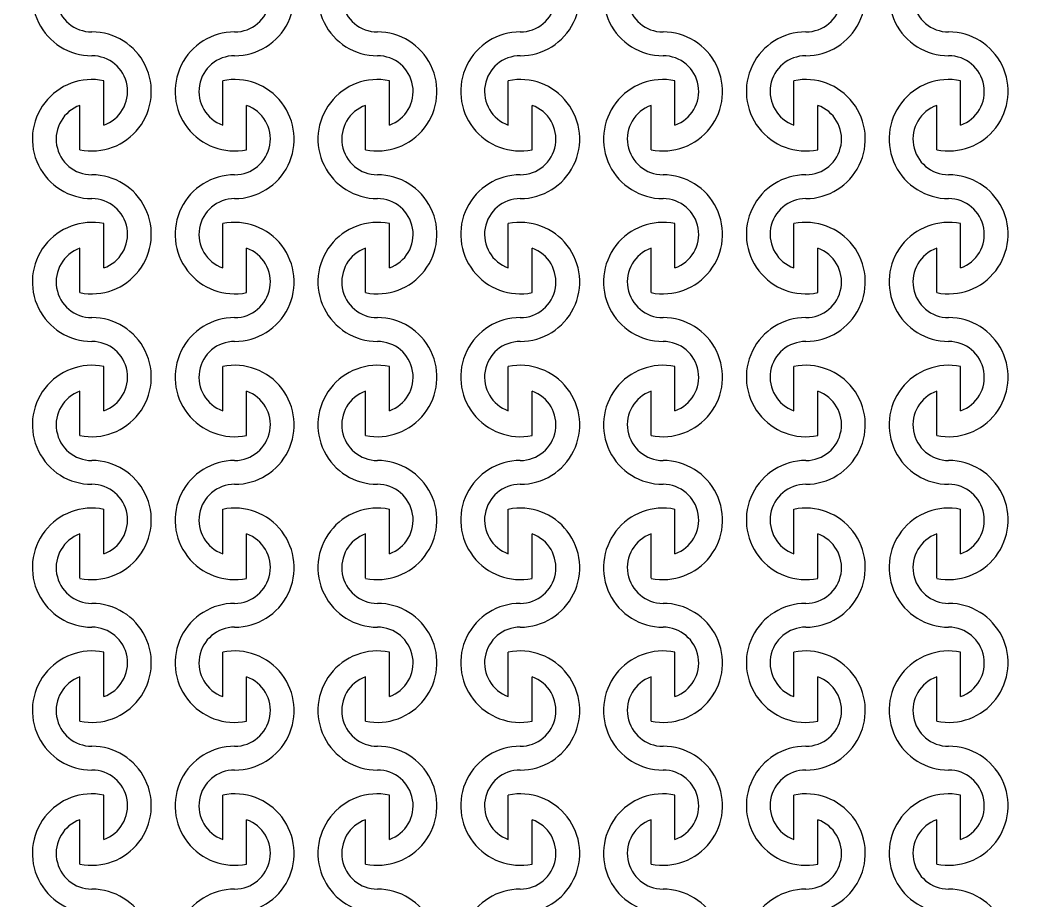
# Model space of a CAD drawing. Header units: millimetres. Extents: x 45556 to 173556, y 25313 to 153313.
# Drawn here: x 133404 to 135505, y 71563 to 73413 of the extents above; entities that cross this region are included whole.
import ezdxf

# ---------------------------------------------------------------- set-up
doc = ezdxf.new("R2010")
doc.units = ezdxf.units.MM
doc.layers.add('CLEAR', color=140, linetype='Continuous')

msp = doc.modelspace()

# ---------------------------------------------------------------- linework, layer by layer
for radius in [25000, 15000]:
    msp.add_circle((127056.2, 75313.2), radius)
at = {"layer": 'CLEAR'}
for p, q in [((133579.8, 73192.5), (133579.8, 73285.7)), ((133579.8, 73192.5), (133579.8, 73285.7)), ((133579.8, 73192.5), (133579.8, 73285.7)), ((133579.8, 73192.5), (133579.8, 73285.7)), ((133829.8, 73192.5), (133829.8, 73285.7)), ((133829.8, 73192.5), (133829.8, 73285.7)), ((133829.8, 73192.5), (133829.8, 73285.7)), ((133829.8, 73192.5), (133829.8, 73285.7)), ((134179.8, 73192.5), (134179.8, 73285.7)), ((134179.8, 73192.5), (134179.8, 73285.7)), ((134179.8, 73192.5), (134179.8, 73285.7)), ((134179.8, 73192.5), (134179.8, 73285.7)), ((134429.8, 73192.5), (134429.8, 73285.7)), ((134429.8, 73192.5), (134429.8, 73285.7)), ((134429.8, 73192.5), (134429.8, 73285.7)), ((134429.8, 73192.5), (134429.8, 73285.7)), ((134779.8, 73192.5), (134779.8, 73285.7)), ((134779.8, 73192.5), (134779.8, 73285.7)), ((134779.8, 73192.5), (134779.8, 73285.7)), ((134779.8, 73192.5), (134779.8, 73285.7)), ((135029.8, 73192.5), (135029.8, 73285.7)), ((135029.8, 73192.5), (135029.8, 73285.7)), ((135029.8, 73192.5), (135029.8, 73285.7)), ((135029.8, 73192.5), (135029.8, 73285.7)), ((135379.8, 73192.5), (135379.8, 73285.7)), ((135379.8, 73192.5), (135379.8, 73285.7)), ((135379.8, 73192.5), (135379.8, 73285.7)), ((135379.8, 73192.5), (135379.8, 73285.7)), ((133529.8, 73140.8), (133529.8, 73233.9)), ((133529.8, 73140.8), (133529.8, 73233.9)), ((133529.8, 73140.8), (133529.8, 73233.9)), ((133529.8, 73140.8), (133529.8, 73233.9)), ((133879.8, 73140.8), (133879.8, 73233.9)), ((133879.8, 73140.8), (133879.8, 73233.9)), ((133879.8, 73140.8), (133879.8, 73233.9)), ((133879.8, 73140.8), (133879.8, 73233.9)), ((134129.8, 73140.8), (134129.8, 73233.9)), ((134129.8, 73140.8), (134129.8, 73233.9)), ((134129.8, 73140.8), (134129.8, 73233.9)), ((134129.8, 73140.8), (134129.8, 73233.9)), ((134479.8, 73140.8), (134479.8, 73233.9)), ((134479.8, 73140.8), (134479.8, 73233.9)), ((134479.8, 73140.8), (134479.8, 73233.9)), ((134479.8, 73140.8), (134479.8, 73233.9)), ((134729.8, 73140.8), (134729.8, 73233.9)), ((134729.8, 73140.8), (134729.8, 73233.9)), ((134729.8, 73140.8), (134729.8, 73233.9)), ((134729.8, 73140.8), (134729.8, 73233.9)), ((135079.8, 73140.8), (135079.8, 73233.9)), ((135079.8, 73140.8), (135079.8, 73233.9)), ((135079.8, 73140.8), (135079.8, 73233.9)), ((135079.8, 73140.8), (135079.8, 73233.9)), ((135329.8, 73140.8), (135329.8, 73233.9)), ((135329.8, 73140.8), (135329.8, 73233.9)), ((135329.8, 73140.8), (135329.8, 73233.9)), ((135329.8, 73140.8), (135329.8, 73233.9)), ((133579.8, 72892.5), (133579.8, 72985.7)), ((133579.8, 72892.5), (133579.8, 72985.7)), ((133579.8, 72892.5), (133579.8, 72985.7)), ((133579.8, 72892.5), (133579.8, 72985.7)), ((133829.8, 72892.5), (133829.8, 72985.7)), ((133829.8, 72892.5), (133829.8, 72985.7)), ((133829.8, 72892.5), (133829.8, 72985.7)), ((133829.8, 72892.5), (133829.8, 72985.7)), ((134179.8, 72892.5), (134179.8, 72985.7)), ((134179.8, 72892.5), (134179.8, 72985.7)), ((134179.8, 72892.5), (134179.8, 72985.7)), ((134179.8, 72892.5), (134179.8, 72985.7)), ((134429.8, 72892.5), (134429.8, 72985.7)), ((134429.8, 72892.5), (134429.8, 72985.7)), ((134429.8, 72892.5), (134429.8, 72985.7)), ((134429.8, 72892.5), (134429.8, 72985.7)), ((134779.8, 72892.5), (134779.8, 72985.7)), ((134779.8, 72892.5), (134779.8, 72985.7)), ((134779.8, 72892.5), (134779.8, 72985.7)), ((134779.8, 72892.5), (134779.8, 72985.7)), ((135029.8, 72892.5), (135029.8, 72985.7)), ((135029.8, 72892.5), (135029.8, 72985.7)), ((135029.8, 72892.5), (135029.8, 72985.7)), ((135029.8, 72892.5), (135029.8, 72985.7)), ((135379.8, 72892.5), (135379.8, 72985.7)), ((135379.8, 72892.5), (135379.8, 72985.7)), ((135379.8, 72892.5), (135379.8, 72985.7)), ((135379.8, 72892.5), (135379.8, 72985.7)), ((133529.8, 72840.8), (133529.8, 72933.9)), ((133529.8, 72840.8), (133529.8, 72933.9)), ((133529.8, 72840.8), (133529.8, 72933.9)), ((133529.8, 72840.8), (133529.8, 72933.9)), ((133879.8, 72840.8), (133879.8, 72933.9)), ((133879.8, 72840.8), (133879.8, 72933.9)), ((133879.8, 72840.8), (133879.8, 72933.9)), ((133879.8, 72840.8), (133879.8, 72933.9)), ((134129.8, 72840.8), (134129.8, 72933.9)), ((134129.8, 72840.8), (134129.8, 72933.9)), ((134129.8, 72840.8), (134129.8, 72933.9)), ((134129.8, 72840.8), (134129.8, 72933.9)), ((134479.8, 72840.8), (134479.8, 72933.9)), ((134479.8, 72840.8), (134479.8, 72933.9)), ((134479.8, 72840.8), (134479.8, 72933.9)), ((134479.8, 72840.8), (134479.8, 72933.9)), ((134729.8, 72840.8), (134729.8, 72933.9)), ((134729.8, 72840.8), (134729.8, 72933.9)), ((134729.8, 72840.8), (134729.8, 72933.9)), ((134729.8, 72840.8), (134729.8, 72933.9)), ((135079.8, 72840.8), (135079.8, 72933.9)), ((135079.8, 72840.8), (135079.8, 72933.9)), ((135079.8, 72840.8), (135079.8, 72933.9)), ((135079.8, 72840.8), (135079.8, 72933.9)), ((135329.8, 72840.8), (135329.8, 72933.9)), ((135329.8, 72840.8), (135329.8, 72933.9)), ((135329.8, 72840.8), (135329.8, 72933.9)), ((135329.8, 72840.8), (135329.8, 72933.9)), ((133579.8, 72592.5), (133579.8, 72685.7)), ((133579.8, 72592.5), (133579.8, 72685.7)), ((133579.8, 72592.5), (133579.8, 72685.7)), ((133579.8, 72592.5), (133579.8, 72685.7)), ((133829.8, 72592.5), (133829.8, 72685.7)), ((133829.8, 72592.5), (133829.8, 72685.7)), ((133829.8, 72592.5), (133829.8, 72685.7)), ((133829.8, 72592.5), (133829.8, 72685.7)), ((134179.8, 72592.5), (134179.8, 72685.7)), ((134179.8, 72592.5), (134179.8, 72685.7)), ((134179.8, 72592.5), (134179.8, 72685.7)), ((134179.8, 72592.5), (134179.8, 72685.7)), ((134429.8, 72592.5), (134429.8, 72685.7)), ((134429.8, 72592.5), (134429.8, 72685.7)), ((134429.8, 72592.5), (134429.8, 72685.7)), ((134429.8, 72592.5), (134429.8, 72685.7)), ((134779.8, 72592.5), (134779.8, 72685.7)), ((134779.8, 72592.5), (134779.8, 72685.7)), ((134779.8, 72592.5), (134779.8, 72685.7)), ((134779.8, 72592.5), (134779.8, 72685.7)), ((135029.8, 72592.5), (135029.8, 72685.7)), ((135029.8, 72592.5), (135029.8, 72685.7)), ((135029.8, 72592.5), (135029.8, 72685.7)), ((135029.8, 72592.5), (135029.8, 72685.7)), ((135379.8, 72592.5), (135379.8, 72685.7)), ((135379.8, 72592.5), (135379.8, 72685.7)), ((135379.8, 72592.5), (135379.8, 72685.7)), ((135379.8, 72592.5), (135379.8, 72685.7)), ((133529.8, 72540.8), (133529.8, 72633.9)), ((133529.8, 72540.8), (133529.8, 72633.9)), ((133529.8, 72540.8), (133529.8, 72633.9)), ((133529.8, 72540.8), (133529.8, 72633.9)), ((133879.8, 72540.8), (133879.8, 72633.9)), ((133879.8, 72540.8), (133879.8, 72633.9)), ((133879.8, 72540.8), (133879.8, 72633.9)), ((133879.8, 72540.8), (133879.8, 72633.9)), ((134129.8, 72540.8), (134129.8, 72633.9)), ((134129.8, 72540.8), (134129.8, 72633.9)), ((134129.8, 72540.8), (134129.8, 72633.9)), ((134129.8, 72540.8), (134129.8, 72633.9)), ((134479.8, 72540.8), (134479.8, 72633.9)), ((134479.8, 72540.8), (134479.8, 72633.9)), ((134479.8, 72540.8), (134479.8, 72633.9)), ((134479.8, 72540.8), (134479.8, 72633.9)), ((134729.8, 72540.8), (134729.8, 72633.9)), ((134729.8, 72540.8), (134729.8, 72633.9)), ((134729.8, 72540.8), (134729.8, 72633.9)), ((134729.8, 72540.8), (134729.8, 72633.9)), ((135079.8, 72540.8), (135079.8, 72633.9)), ((135079.8, 72540.8), (135079.8, 72633.9)), ((135079.8, 72540.8), (135079.8, 72633.9)), ((135079.8, 72540.8), (135079.8, 72633.9)), ((135329.8, 72540.8), (135329.8, 72633.9)), ((135329.8, 72540.8), (135329.8, 72633.9)), ((135329.8, 72540.8), (135329.8, 72633.9)), ((135329.8, 72540.8), (135329.8, 72633.9)), ((133579.8, 72292.5), (133579.8, 72385.7)), ((133579.8, 72292.5), (133579.8, 72385.7)), ((133579.8, 72292.5), (133579.8, 72385.7)), ((133579.8, 72292.5), (133579.8, 72385.7)), ((133829.8, 72292.5), (133829.8, 72385.7)), ((133829.8, 72292.5), (133829.8, 72385.7)), ((133829.8, 72292.5), (133829.8, 72385.7)), ((133829.8, 72292.5), (133829.8, 72385.7)), ((134179.8, 72292.5), (134179.8, 72385.7)), ((134179.8, 72292.5), (134179.8, 72385.7)), ((134179.8, 72292.5), (134179.8, 72385.7)), ((134179.8, 72292.5), (134179.8, 72385.7)), ((134429.8, 72292.5), (134429.8, 72385.7)), ((134429.8, 72292.5), (134429.8, 72385.7)), ((134429.8, 72292.5), (134429.8, 72385.7)), ((134429.8, 72292.5), (134429.8, 72385.7)), ((134779.8, 72292.5), (134779.8, 72385.7)), ((134779.8, 72292.5), (134779.8, 72385.7)), ((134779.8, 72292.5), (134779.8, 72385.7)), ((134779.8, 72292.5), (134779.8, 72385.7)), ((135029.8, 72292.5), (135029.8, 72385.7)), ((135029.8, 72292.5), (135029.8, 72385.7)), ((135029.8, 72292.5), (135029.8, 72385.7)), ((135029.8, 72292.5), (135029.8, 72385.7)), ((135379.8, 72292.5), (135379.8, 72385.7)), ((135379.8, 72292.5), (135379.8, 72385.7)), ((135379.8, 72292.5), (135379.8, 72385.7)), ((135379.8, 72292.5), (135379.8, 72385.7)), ((133529.8, 72240.8), (133529.8, 72333.9)), ((133529.8, 72240.8), (133529.8, 72333.9)), ((133529.8, 72240.8), (133529.8, 72333.9)), ((133529.8, 72240.8), (133529.8, 72333.9)), ((133879.8, 72240.8), (133879.8, 72333.9)), ((133879.8, 72240.8), (133879.8, 72333.9)), ((133879.8, 72240.8), (133879.8, 72333.9)), ((133879.8, 72240.8), (133879.8, 72333.9)), ((134129.8, 72240.8), (134129.8, 72333.9)), ((134129.8, 72240.8), (134129.8, 72333.9)), ((134129.8, 72240.8), (134129.8, 72333.9)), ((134129.8, 72240.8), (134129.8, 72333.9)), ((134479.8, 72240.8), (134479.8, 72333.9)), ((134479.8, 72240.8), (134479.8, 72333.9)), ((134479.8, 72240.8), (134479.8, 72333.9)), ((134479.8, 72240.8), (134479.8, 72333.9)), ((134729.8, 72240.8), (134729.8, 72333.9)), ((134729.8, 72240.8), (134729.8, 72333.9)), ((134729.8, 72240.8), (134729.8, 72333.9)), ((134729.8, 72240.8), (134729.8, 72333.9)), ((135079.8, 72240.8), (135079.8, 72333.9)), ((135079.8, 72240.8), (135079.8, 72333.9)), ((135079.8, 72240.8), (135079.8, 72333.9)), ((135079.8, 72240.8), (135079.8, 72333.9)), ((135329.8, 72240.8), (135329.8, 72333.9)), ((135329.8, 72240.8), (135329.8, 72333.9)), ((135329.8, 72240.8), (135329.8, 72333.9)), ((135329.8, 72240.8), (135329.8, 72333.9)), ((133579.8, 71992.5), (133579.8, 72085.7)), ((133579.8, 71992.5), (133579.8, 72085.7)), ((133579.8, 71992.5), (133579.8, 72085.7)), ((133579.8, 71992.5), (133579.8, 72085.7)), ((133829.8, 71992.5), (133829.8, 72085.7)), ((133829.8, 71992.5), (133829.8, 72085.7)), ((133829.8, 71992.5), (133829.8, 72085.7)), ((133829.8, 71992.5), (133829.8, 72085.7)), ((134179.8, 71992.5), (134179.8, 72085.7)), ((134179.8, 71992.5), (134179.8, 72085.7)), ((134179.8, 71992.5), (134179.8, 72085.7)), ((134179.8, 71992.5), (134179.8, 72085.7)), ((134429.8, 71992.5), (134429.8, 72085.7)), ((134429.8, 71992.5), (134429.8, 72085.7)), ((134429.8, 71992.5), (134429.8, 72085.7)), ((134429.8, 71992.5), (134429.8, 72085.7)), ((134779.8, 71992.5), (134779.8, 72085.7)), ((134779.8, 71992.5), (134779.8, 72085.7)), ((134779.8, 71992.5), (134779.8, 72085.7)), ((134779.8, 71992.5), (134779.8, 72085.7)), ((135029.8, 71992.5), (135029.8, 72085.7)), ((135029.8, 71992.5), (135029.8, 72085.7)), ((135029.8, 71992.5), (135029.8, 72085.7)), ((135029.8, 71992.5), (135029.8, 72085.7)), ((135379.8, 71992.5), (135379.8, 72085.7)), ((135379.8, 71992.5), (135379.8, 72085.7)), ((135379.8, 71992.5), (135379.8, 72085.7)), ((135379.8, 71992.5), (135379.8, 72085.7)), ((133529.8, 71940.8), (133529.8, 72033.9)), ((133529.8, 71940.8), (133529.8, 72033.9)), ((133529.8, 71940.8), (133529.8, 72033.9)), ((133529.8, 71940.8), (133529.8, 72033.9)), ((133879.8, 71940.8), (133879.8, 72033.9)), ((133879.8, 71940.8), (133879.8, 72033.9)), ((133879.8, 71940.8), (133879.8, 72033.9)), ((133879.8, 71940.8), (133879.8, 72033.9)), ((134129.8, 71940.8), (134129.8, 72033.9)), ((134129.8, 71940.8), (134129.8, 72033.9)), ((134129.8, 71940.8), (134129.8, 72033.9)), ((134129.8, 71940.8), (134129.8, 72033.9)), ((134479.8, 71940.8), (134479.8, 72033.9)), ((134479.8, 71940.8), (134479.8, 72033.9)), ((134479.8, 71940.8), (134479.8, 72033.9)), ((134479.8, 71940.8), (134479.8, 72033.9)), ((134729.8, 71940.8), (134729.8, 72033.9)), ((134729.8, 71940.8), (134729.8, 72033.9)), ((134729.8, 71940.8), (134729.8, 72033.9)), ((134729.8, 71940.8), (134729.8, 72033.9)), ((135079.8, 71940.8), (135079.8, 72033.9)), ((135079.8, 71940.8), (135079.8, 72033.9)), ((135079.8, 71940.8), (135079.8, 72033.9)), ((135079.8, 71940.8), (135079.8, 72033.9)), ((135329.8, 71940.8), (135329.8, 72033.9)), ((135329.8, 71940.8), (135329.8, 72033.9)), ((135329.8, 71940.8), (135329.8, 72033.9)), ((135329.8, 71940.8), (135329.8, 72033.9)), ((133579.8, 71692.5), (133579.8, 71785.7)), ((133579.8, 71692.5), (133579.8, 71785.7)), ((133579.8, 71692.5), (133579.8, 71785.7)), ((133579.8, 71692.5), (133579.8, 71785.7)), ((133829.8, 71692.5), (133829.8, 71785.7)), ((133829.8, 71692.5), (133829.8, 71785.7)), ((133829.8, 71692.5), (133829.8, 71785.7)), ((133829.8, 71692.5), (133829.8, 71785.7)), ((134179.8, 71692.5), (134179.8, 71785.7)), ((134179.8, 71692.5), (134179.8, 71785.7)), ((134179.8, 71692.5), (134179.8, 71785.7)), ((134179.8, 71692.5), (134179.8, 71785.7)), ((134429.8, 71692.5), (134429.8, 71785.7)), ((134429.8, 71692.5), (134429.8, 71785.7)), ((134429.8, 71692.5), (134429.8, 71785.7)), ((134429.8, 71692.5), (134429.8, 71785.7)), ((134779.8, 71692.5), (134779.8, 71785.7)), ((134779.8, 71692.5), (134779.8, 71785.7)), ((134779.8, 71692.5), (134779.8, 71785.7)), ((134779.8, 71692.5), (134779.8, 71785.7)), ((135029.8, 71692.5), (135029.8, 71785.7)), ((135029.8, 71692.5), (135029.8, 71785.7)), ((135029.8, 71692.5), (135029.8, 71785.7)), ((135029.8, 71692.5), (135029.8, 71785.7)), ((135379.8, 71692.5), (135379.8, 71785.7)), ((135379.8, 71692.5), (135379.8, 71785.7)), ((135379.8, 71692.5), (135379.8, 71785.7)), ((135379.8, 71692.5), (135379.8, 71785.7)), ((133529.8, 71640.8), (133529.8, 71733.9)), ((133529.8, 71640.8), (133529.8, 71733.9)), ((133529.8, 71640.8), (133529.8, 71733.9)), ((133529.8, 71640.8), (133529.8, 71733.9)), ((133879.8, 71640.8), (133879.8, 71733.9)), ((133879.8, 71640.8), (133879.8, 71733.9)), ((133879.8, 71640.8), (133879.8, 71733.9)), ((133879.8, 71640.8), (133879.8, 71733.9)), ((134129.8, 71640.8), (134129.8, 71733.9)), ((134129.8, 71640.8), (134129.8, 71733.9)), ((134129.8, 71640.8), (134129.8, 71733.9)), ((134129.8, 71640.8), (134129.8, 71733.9)), ((134479.8, 71640.8), (134479.8, 71733.9)), ((134479.8, 71640.8), (134479.8, 71733.9)), ((134479.8, 71640.8), (134479.8, 71733.9)), ((134479.8, 71640.8), (134479.8, 71733.9)), ((134729.8, 71640.8), (134729.8, 71733.9)), ((134729.8, 71640.8), (134729.8, 71733.9)), ((134729.8, 71640.8), (134729.8, 71733.9)), ((134729.8, 71640.8), (134729.8, 71733.9)), ((135079.8, 71640.8), (135079.8, 71733.9)), ((135079.8, 71640.8), (135079.8, 71733.9)), ((135079.8, 71640.8), (135079.8, 71733.9)), ((135079.8, 71640.8), (135079.8, 71733.9)), ((135329.8, 71640.8), (135329.8, 71733.9)), ((135329.8, 71640.8), (135329.8, 71733.9)), ((135329.8, 71640.8), (135329.8, 71733.9)), ((135329.8, 71640.8), (135329.8, 71733.9))]:
    msp.add_line(p, q, dxfattribs=at)
for centre, radius, start, end in [((133554.8, 73463.2), 125, 78.463, 270), ((133554.8, 73463.2), 125, 78.463, 270), ((133854.8, 73463.2), 125, 270, 101.537), ((133854.8, 73463.2), 125, 270, 101.537), ((134154.8, 73463.2), 125, 78.463, 270), ((134154.8, 73463.2), 125, 78.463, 270), ((134454.8, 73463.2), 125, 270, 101.537), ((134454.8, 73463.2), 125, 270, 101.537), ((134754.8, 73463.2), 125, 78.463, 270), ((134754.8, 73463.2), 125, 78.463, 270), ((135054.8, 73463.2), 125, 270, 101.537), ((135054.8, 73463.2), 125, 270, 101.537), ((135354.8, 73463.2), 125, 78.463, 270), ((135354.8, 73463.2), 125, 78.463, 270), ((133554.8, 73463.2), 75, 109.4712, 270), ((133554.8, 73463.2), 75, 109.4712, 270), ((133854.8, 73463.2), 75, 270, 70.5288), ((133854.8, 73463.2), 75, 270, 70.5288), ((134154.8, 73463.2), 75, 109.4712, 270), ((134154.8, 73463.2), 75, 109.4712, 270), ((134454.8, 73463.2), 75, 270, 70.5288), ((134454.8, 73463.2), 75, 270, 70.5288), ((134754.8, 73463.2), 75, 109.4712, 270), ((134754.8, 73463.2), 75, 109.4712, 270), ((135054.8, 73463.2), 75, 270, 70.5288), ((135054.8, 73463.2), 75, 270, 70.5288), ((135354.8, 73463.2), 75, 109.4712, 270), ((135354.8, 73463.2), 75, 109.4712, 270), ((133554.8, 73263.2), 125, 258.463, 90), ((133554.8, 73263.2), 125, 258.463, 90), ((133854.8, 73263.2), 125, 90, 281.537), ((133854.8, 73263.2), 125, 90, 281.537), ((134154.8, 73263.2), 125, 258.463, 90), ((134154.8, 73263.2), 125, 258.463, 90), ((134454.8, 73263.2), 125, 90, 281.537), ((134454.8, 73263.2), 125, 90, 281.537), ((134754.8, 73263.2), 125, 258.463, 90), ((134754.8, 73263.2), 125, 258.463, 90), ((135054.8, 73263.2), 125, 90, 281.537), ((135054.8, 73263.2), 125, 90, 281.537), ((135354.8, 73263.2), 125, 258.463, 90), ((135354.8, 73263.2), 125, 258.463, 90), ((133554.8, 73263.2), 75, 289.4712, 90), ((133554.8, 73263.2), 75, 289.4712, 90), ((133854.8, 73263.2), 75, 90, 250.5288), ((133854.8, 73263.2), 75, 90, 250.5288), ((134154.8, 73263.2), 75, 289.4712, 90), ((134154.8, 73263.2), 75, 289.4712, 90), ((134454.8, 73263.2), 75, 90, 250.5288), ((134454.8, 73263.2), 75, 90, 250.5288), ((134754.8, 73263.2), 75, 289.4712, 90), ((134754.8, 73263.2), 75, 289.4712, 90), ((135054.8, 73263.2), 75, 90, 250.5288), ((135054.8, 73263.2), 75, 90, 250.5288), ((135354.8, 73263.2), 75, 289.4712, 90), ((135354.8, 73263.2), 75, 289.4712, 90), ((133554.8, 73163.2), 125, 78.463, 270), ((133554.8, 73163.2), 125, 78.463, 270), ((133854.8, 73163.2), 125, 270, 101.537), ((133854.8, 73163.2), 125, 270, 101.537), ((134154.8, 73163.2), 125, 78.463, 270), ((134154.8, 73163.2), 125, 78.463, 270), ((134454.8, 73163.2), 125, 270, 101.537), ((134454.8, 73163.2), 125, 270, 101.537), ((134754.8, 73163.2), 125, 78.463, 270), ((134754.8, 73163.2), 125, 78.463, 270), ((135054.8, 73163.2), 125, 270, 101.537), ((135054.8, 73163.2), 125, 270, 101.537), ((135354.8, 73163.2), 125, 78.463, 270), ((135354.8, 73163.2), 125, 78.463, 270), ((133554.8, 73163.2), 75, 109.4712, 270), ((133554.8, 73163.2), 75, 109.4712, 270), ((133854.8, 73163.2), 75, 270, 70.5288), ((133854.8, 73163.2), 75, 270, 70.5288), ((134154.8, 73163.2), 75, 109.4712, 270), ((134154.8, 73163.2), 75, 109.4712, 270), ((134454.8, 73163.2), 75, 270, 70.5288), ((134454.8, 73163.2), 75, 270, 70.5288), ((134754.8, 73163.2), 75, 109.4712, 270), ((134754.8, 73163.2), 75, 109.4712, 270), ((135054.8, 73163.2), 75, 270, 70.5288), ((135054.8, 73163.2), 75, 270, 70.5288), ((135354.8, 73163.2), 75, 109.4712, 270), ((135354.8, 73163.2), 75, 109.4712, 270), ((133554.8, 72963.2), 125, 258.463, 90), ((133554.8, 72963.2), 125, 258.463, 90), ((133854.8, 72963.2), 125, 90, 281.537), ((133854.8, 72963.2), 125, 90, 281.537), ((134154.8, 72963.2), 125, 258.463, 90), ((134154.8, 72963.2), 125, 258.463, 90), ((134454.8, 72963.2), 125, 90, 281.537), ((134454.8, 72963.2), 125, 90, 281.537), ((134754.8, 72963.2), 125, 258.463, 90), ((134754.8, 72963.2), 125, 258.463, 90), ((135054.8, 72963.2), 125, 90, 281.537), ((135054.8, 72963.2), 125, 90, 281.537), ((135354.8, 72963.2), 125, 258.463, 90), ((135354.8, 72963.2), 125, 258.463, 90), ((133554.8, 72963.2), 75, 289.4712, 90), ((133554.8, 72963.2), 75, 289.4712, 90), ((133854.8, 72963.2), 75, 90, 250.5288), ((133854.8, 72963.2), 75, 90, 250.5288), ((134154.8, 72963.2), 75, 289.4712, 90), ((134154.8, 72963.2), 75, 289.4712, 90), ((134454.8, 72963.2), 75, 90, 250.5288), ((134454.8, 72963.2), 75, 90, 250.5288), ((134754.8, 72963.2), 75, 289.4712, 90), ((134754.8, 72963.2), 75, 289.4712, 90), ((135054.8, 72963.2), 75, 90, 250.5288), ((135054.8, 72963.2), 75, 90, 250.5288), ((135354.8, 72963.2), 75, 289.4712, 90), ((135354.8, 72963.2), 75, 289.4712, 90), ((133554.8, 72863.2), 125, 78.463, 270), ((133554.8, 72863.2), 125, 78.463, 270), ((133854.8, 72863.2), 125, 270, 101.537), ((133854.8, 72863.2), 125, 270, 101.537), ((134154.8, 72863.2), 125, 78.463, 270), ((134154.8, 72863.2), 125, 78.463, 270), ((134454.8, 72863.2), 125, 270, 101.537), ((134454.8, 72863.2), 125, 270, 101.537), ((134754.8, 72863.2), 125, 78.463, 270), ((134754.8, 72863.2), 125, 78.463, 270), ((135054.8, 72863.2), 125, 270, 101.537), ((135054.8, 72863.2), 125, 270, 101.537), ((135354.8, 72863.2), 125, 78.463, 270), ((135354.8, 72863.2), 125, 78.463, 270), ((133554.8, 72863.2), 75, 109.4712, 270), ((133554.8, 72863.2), 75, 109.4712, 270), ((133854.8, 72863.2), 75, 270, 70.5288), ((133854.8, 72863.2), 75, 270, 70.5288), ((134154.8, 72863.2), 75, 109.4712, 270), ((134154.8, 72863.2), 75, 109.4712, 270), ((134454.8, 72863.2), 75, 270, 70.5288), ((134454.8, 72863.2), 75, 270, 70.5288), ((134754.8, 72863.2), 75, 109.4712, 270), ((134754.8, 72863.2), 75, 109.4712, 270), ((135054.8, 72863.2), 75, 270, 70.5288), ((135054.8, 72863.2), 75, 270, 70.5288), ((135354.8, 72863.2), 75, 109.4712, 270), ((135354.8, 72863.2), 75, 109.4712, 270), ((133554.8, 72663.2), 125, 258.463, 90), ((133554.8, 72663.2), 125, 258.463, 90), ((133854.8, 72663.2), 125, 90, 281.537), ((133854.8, 72663.2), 125, 90, 281.537), ((134154.8, 72663.2), 125, 258.463, 90), ((134154.8, 72663.2), 125, 258.463, 90), ((134454.8, 72663.2), 125, 90, 281.537), ((134454.8, 72663.2), 125, 90, 281.537), ((134754.8, 72663.2), 125, 258.463, 90), ((134754.8, 72663.2), 125, 258.463, 90), ((135054.8, 72663.2), 125, 90, 281.537), ((135054.8, 72663.2), 125, 90, 281.537), ((135354.8, 72663.2), 125, 258.463, 90), ((135354.8, 72663.2), 125, 258.463, 90), ((133554.8, 72663.2), 75, 289.4712, 90), ((133554.8, 72663.2), 75, 289.4712, 90), ((133854.8, 72663.2), 75, 90, 250.5288), ((133854.8, 72663.2), 75, 90, 250.5288), ((134154.8, 72663.2), 75, 289.4712, 90), ((134154.8, 72663.2), 75, 289.4712, 90), ((134454.8, 72663.2), 75, 90, 250.5288), ((134454.8, 72663.2), 75, 90, 250.5288), ((134754.8, 72663.2), 75, 289.4712, 90), ((134754.8, 72663.2), 75, 289.4712, 90), ((135054.8, 72663.2), 75, 90, 250.5288), ((135054.8, 72663.2), 75, 90, 250.5288), ((135354.8, 72663.2), 75, 289.4712, 90), ((135354.8, 72663.2), 75, 289.4712, 90), ((133554.8, 72563.2), 125, 78.463, 270), ((133554.8, 72563.2), 125, 78.463, 270), ((133854.8, 72563.2), 125, 270, 101.537), ((133854.8, 72563.2), 125, 270, 101.537), ((134154.8, 72563.2), 125, 78.463, 270), ((134154.8, 72563.2), 125, 78.463, 270), ((134454.8, 72563.2), 125, 270, 101.537), ((134454.8, 72563.2), 125, 270, 101.537), ((134754.8, 72563.2), 125, 78.463, 270), ((134754.8, 72563.2), 125, 78.463, 270), ((135054.8, 72563.2), 125, 270, 101.537), ((135054.8, 72563.2), 125, 270, 101.537), ((135354.8, 72563.2), 125, 78.463, 270), ((135354.8, 72563.2), 125, 78.463, 270), ((133554.8, 72563.2), 75, 109.4712, 270), ((133554.8, 72563.2), 75, 109.4712, 270), ((133854.8, 72563.2), 75, 270, 70.5288), ((133854.8, 72563.2), 75, 270, 70.5288), ((134154.8, 72563.2), 75, 109.4712, 270), ((134154.8, 72563.2), 75, 109.4712, 270), ((134454.8, 72563.2), 75, 270, 70.5288), ((134454.8, 72563.2), 75, 270, 70.5288), ((134754.8, 72563.2), 75, 109.4712, 270), ((134754.8, 72563.2), 75, 109.4712, 270), ((135054.8, 72563.2), 75, 270, 70.5288), ((135054.8, 72563.2), 75, 270, 70.5288), ((135354.8, 72563.2), 75, 109.4712, 270), ((135354.8, 72563.2), 75, 109.4712, 270), ((133554.8, 72363.2), 125, 258.463, 90), ((133554.8, 72363.2), 125, 258.463, 90), ((133854.8, 72363.2), 125, 90, 281.537), ((133854.8, 72363.2), 125, 90, 281.537), ((134154.8, 72363.2), 125, 258.463, 90), ((134154.8, 72363.2), 125, 258.463, 90), ((134454.8, 72363.2), 125, 90, 281.537), ((134454.8, 72363.2), 125, 90, 281.537), ((134754.8, 72363.2), 125, 258.463, 90), ((134754.8, 72363.2), 125, 258.463, 90), ((135054.8, 72363.2), 125, 90, 281.537), ((135054.8, 72363.2), 125, 90, 281.537), ((135354.8, 72363.2), 125, 258.463, 90), ((135354.8, 72363.2), 125, 258.463, 90), ((133554.8, 72363.2), 75, 289.4712, 90), ((133554.8, 72363.2), 75, 289.4712, 90), ((133854.8, 72363.2), 75, 90, 250.5288), ((133854.8, 72363.2), 75, 90, 250.5288), ((134154.8, 72363.2), 75, 289.4712, 90), ((134154.8, 72363.2), 75, 289.4712, 90), ((134454.8, 72363.2), 75, 90, 250.5288), ((134454.8, 72363.2), 75, 90, 250.5288), ((134754.8, 72363.2), 75, 289.4712, 90), ((134754.8, 72363.2), 75, 289.4712, 90), ((135054.8, 72363.2), 75, 90, 250.5288), ((135054.8, 72363.2), 75, 90, 250.5288), ((135354.8, 72363.2), 75, 289.4712, 90), ((135354.8, 72363.2), 75, 289.4712, 90), ((133554.8, 72263.2), 125, 78.463, 270), ((133554.8, 72263.2), 125, 78.463, 270), ((133854.8, 72263.2), 125, 270, 101.537), ((133854.8, 72263.2), 125, 270, 101.537), ((134154.8, 72263.2), 125, 78.463, 270), ((134154.8, 72263.2), 125, 78.463, 270), ((134454.8, 72263.2), 125, 270, 101.537), ((134454.8, 72263.2), 125, 270, 101.537), ((134754.8, 72263.2), 125, 78.463, 270), ((134754.8, 72263.2), 125, 78.463, 270), ((135054.8, 72263.2), 125, 270, 101.537), ((135054.8, 72263.2), 125, 270, 101.537), ((135354.8, 72263.2), 125, 78.463, 270), ((135354.8, 72263.2), 125, 78.463, 270), ((133554.8, 72263.2), 75, 109.4712, 270), ((133554.8, 72263.2), 75, 109.4712, 270), ((133854.8, 72263.2), 75, 270, 70.5288), ((133854.8, 72263.2), 75, 270, 70.5288), ((134154.8, 72263.2), 75, 109.4712, 270), ((134154.8, 72263.2), 75, 109.4712, 270), ((134454.8, 72263.2), 75, 270, 70.5288), ((134454.8, 72263.2), 75, 270, 70.5288), ((134754.8, 72263.2), 75, 109.4712, 270), ((134754.8, 72263.2), 75, 109.4712, 270), ((135054.8, 72263.2), 75, 270, 70.5288), ((135054.8, 72263.2), 75, 270, 70.5288), ((135354.8, 72263.2), 75, 109.4712, 270), ((135354.8, 72263.2), 75, 109.4712, 270), ((133554.8, 72063.2), 125, 258.463, 90), ((133554.8, 72063.2), 125, 258.463, 90), ((133854.8, 72063.2), 125, 90, 281.537), ((133854.8, 72063.2), 125, 90, 281.537), ((134154.8, 72063.2), 125, 258.463, 90), ((134154.8, 72063.2), 125, 258.463, 90), ((134454.8, 72063.2), 125, 90, 281.537), ((134454.8, 72063.2), 125, 90, 281.537), ((134754.8, 72063.2), 125, 258.463, 90), ((134754.8, 72063.2), 125, 258.463, 90), ((135054.8, 72063.2), 125, 90, 281.537), ((135054.8, 72063.2), 125, 90, 281.537), ((135354.8, 72063.2), 125, 258.463, 90), ((135354.8, 72063.2), 125, 258.463, 90), ((133554.8, 72063.2), 75, 289.4712, 90), ((133554.8, 72063.2), 75, 289.4712, 90), ((133854.8, 72063.2), 75, 90, 250.5288), ((133854.8, 72063.2), 75, 90, 250.5288), ((134154.8, 72063.2), 75, 289.4712, 90), ((134154.8, 72063.2), 75, 289.4712, 90), ((134454.8, 72063.2), 75, 90, 250.5288), ((134454.8, 72063.2), 75, 90, 250.5288), ((134754.8, 72063.2), 75, 289.4712, 90), ((134754.8, 72063.2), 75, 289.4712, 90), ((135054.8, 72063.2), 75, 90, 250.5288), ((135054.8, 72063.2), 75, 90, 250.5288), ((135354.8, 72063.2), 75, 289.4712, 90), ((135354.8, 72063.2), 75, 289.4712, 90), ((133554.8, 71963.2), 125, 78.463, 270), ((133554.8, 71963.2), 125, 78.463, 270), ((133854.8, 71963.2), 125, 270, 101.537), ((133854.8, 71963.2), 125, 270, 101.537), ((134154.8, 71963.2), 125, 78.463, 270), ((134154.8, 71963.2), 125, 78.463, 270), ((134454.8, 71963.2), 125, 270, 101.537), ((134454.8, 71963.2), 125, 270, 101.537), ((134754.8, 71963.2), 125, 78.463, 270), ((134754.8, 71963.2), 125, 78.463, 270), ((135054.8, 71963.2), 125, 270, 101.537), ((135054.8, 71963.2), 125, 270, 101.537), ((135354.8, 71963.2), 125, 78.463, 270), ((135354.8, 71963.2), 125, 78.463, 270), ((133554.8, 71963.2), 75, 109.4712, 270), ((133554.8, 71963.2), 75, 109.4712, 270), ((133854.8, 71963.2), 75, 270, 70.5288), ((133854.8, 71963.2), 75, 270, 70.5288), ((134154.8, 71963.2), 75, 109.4712, 270), ((134154.8, 71963.2), 75, 109.4712, 270), ((134454.8, 71963.2), 75, 270, 70.5288), ((134454.8, 71963.2), 75, 270, 70.5288), ((134754.8, 71963.2), 75, 109.4712, 270), ((134754.8, 71963.2), 75, 109.4712, 270), ((135054.8, 71963.2), 75, 270, 70.5288), ((135054.8, 71963.2), 75, 270, 70.5288), ((135354.8, 71963.2), 75, 109.4712, 270), ((135354.8, 71963.2), 75, 109.4712, 270), ((133554.8, 71763.2), 125, 258.463, 90), ((133554.8, 71763.2), 125, 258.463, 90), ((133854.8, 71763.2), 125, 90, 281.537), ((133854.8, 71763.2), 125, 90, 281.537), ((134154.8, 71763.2), 125, 258.463, 90), ((134154.8, 71763.2), 125, 258.463, 90), ((134454.8, 71763.2), 125, 90, 281.537), ((134454.8, 71763.2), 125, 90, 281.537), ((134754.8, 71763.2), 125, 258.463, 90), ((134754.8, 71763.2), 125, 258.463, 90), ((135054.8, 71763.2), 125, 90, 281.537), ((135054.8, 71763.2), 125, 90, 281.537), ((135354.8, 71763.2), 125, 258.463, 90), ((135354.8, 71763.2), 125, 258.463, 90), ((133554.8, 71763.2), 75, 289.4712, 90), ((133554.8, 71763.2), 75, 289.4712, 90), ((133854.8, 71763.2), 75, 90, 250.5288), ((133854.8, 71763.2), 75, 90, 250.5288), ((134154.8, 71763.2), 75, 289.4712, 90), ((134154.8, 71763.2), 75, 289.4712, 90), ((134454.8, 71763.2), 75, 90, 250.5288), ((134454.8, 71763.2), 75, 90, 250.5288), ((134754.8, 71763.2), 75, 289.4712, 90), ((134754.8, 71763.2), 75, 289.4712, 90), ((135054.8, 71763.2), 75, 90, 250.5288), ((135054.8, 71763.2), 75, 90, 250.5288), ((135354.8, 71763.2), 75, 289.4712, 90), ((135354.8, 71763.2), 75, 289.4712, 90), ((133554.8, 71663.2), 125, 78.463, 270), ((133554.8, 71663.2), 125, 78.463, 270), ((133854.8, 71663.2), 125, 270, 101.537), ((133854.8, 71663.2), 125, 270, 101.537), ((134154.8, 71663.2), 125, 78.463, 270), ((134154.8, 71663.2), 125, 78.463, 270), ((134454.8, 71663.2), 125, 270, 101.537), ((134454.8, 71663.2), 125, 270, 101.537), ((134754.8, 71663.2), 125, 78.463, 270), ((134754.8, 71663.2), 125, 78.463, 270), ((135054.8, 71663.2), 125, 270, 101.537), ((135054.8, 71663.2), 125, 270, 101.537), ((135354.8, 71663.2), 125, 78.463, 270), ((135354.8, 71663.2), 125, 78.463, 270), ((133554.8, 71663.2), 75, 109.4712, 270), ((133554.8, 71663.2), 75, 109.4712, 270), ((133854.8, 71663.2), 75, 270, 70.5288), ((133854.8, 71663.2), 75, 270, 70.5288), ((134154.8, 71663.2), 75, 109.4712, 270), ((134154.8, 71663.2), 75, 109.4712, 270), ((134454.8, 71663.2), 75, 270, 70.5288), ((134454.8, 71663.2), 75, 270, 70.5288), ((134754.8, 71663.2), 75, 109.4712, 270), ((134754.8, 71663.2), 75, 109.4712, 270), ((135054.8, 71663.2), 75, 270, 70.5288), ((135054.8, 71663.2), 75, 270, 70.5288), ((135354.8, 71663.2), 75, 109.4712, 270), ((135354.8, 71663.2), 75, 109.4712, 270), ((133554.8, 71463.2), 125, 258.463, 90), ((133554.8, 71463.2), 125, 258.463, 90), ((133854.8, 71463.2), 125, 90, 281.537), ((133854.8, 71463.2), 125, 90, 281.537), ((134154.8, 71463.2), 125, 258.463, 90), ((134154.8, 71463.2), 125, 258.463, 90), ((134454.8, 71463.2), 125, 90, 281.537), ((134454.8, 71463.2), 125, 90, 281.537), ((134754.8, 71463.2), 125, 258.463, 90), ((134754.8, 71463.2), 125, 258.463, 90), ((135054.8, 71463.2), 125, 90, 281.537), ((135054.8, 71463.2), 125, 90, 281.537), ((135354.8, 71463.2), 125, 258.463, 90), ((135354.8, 71463.2), 125, 258.463, 90)]:
    msp.add_arc(centre, radius, start, end, dxfattribs=at)

doc.saveas('drawing.dxf')
